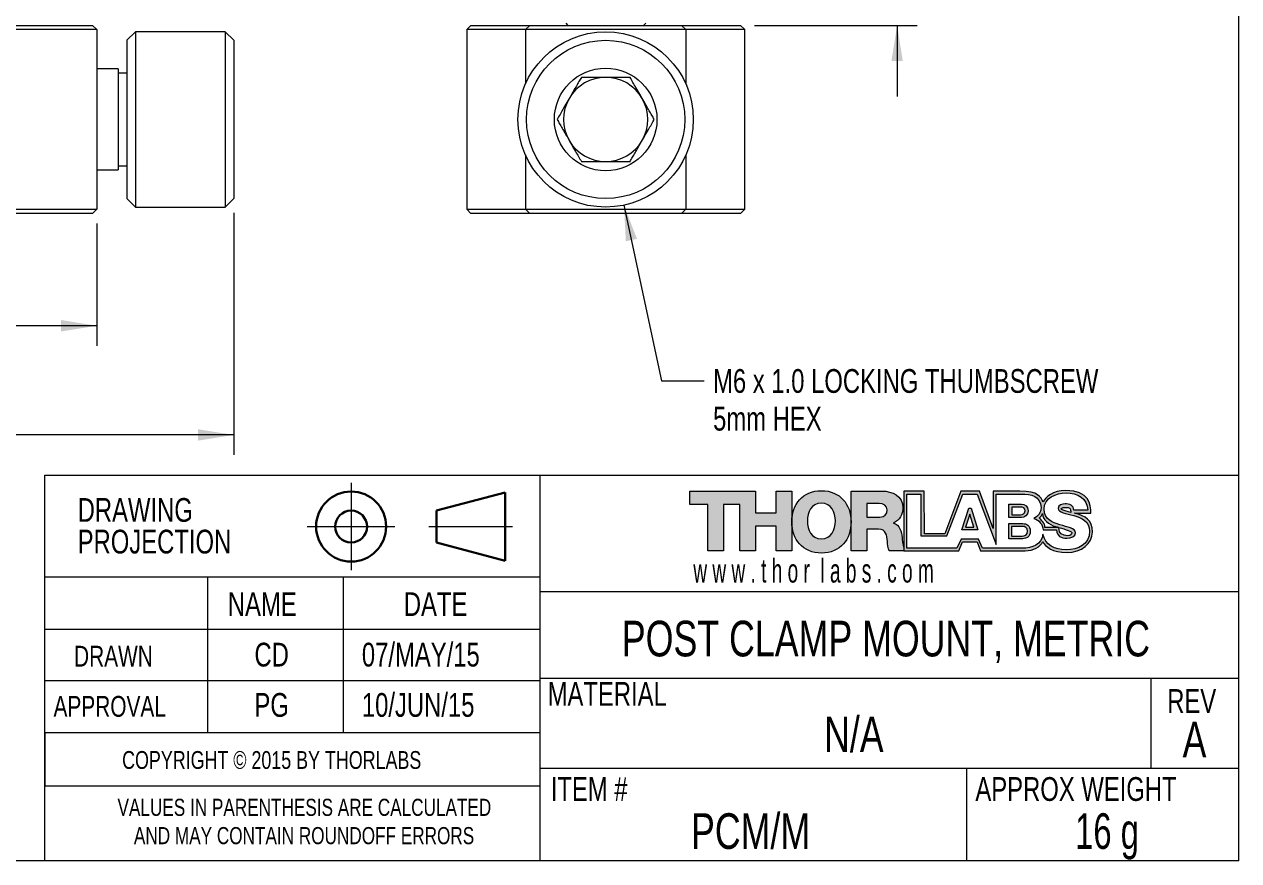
# Model space of a CAD drawing. Header units: millimetres. Extents: x 2 to 278, y 1 to 215.
# Drawn here: x 169.8 to 278, y 0.9 to 75.4 of the extents above; entities that cross this region are included whole.
import ezdxf

# ---------------------------------------------------------------- set-up
doc = ezdxf.new("R2010")
doc.units = ezdxf.units.MM
doc.header["$PDSIZE"] = -1
doc.linetypes.add('CENTERX2', pattern=[20.32, 12.7, -2.54, 2.54, -2.54])
doc.styles.add('SLDTEXTSTYLE0', font='TXT', dxfattribs={"width": 0.75})
doc.styles.add('SLDTEXTSTYLE1', font='TXT', dxfattribs={"width": 0.6})
doc.styles.add('SLDTEXTSTYLE2', font='TXT', dxfattribs={"width": 0.6875})
doc.dimstyles.new('SLDDIMSTYLE0', dxfattribs={"dimtxt": 2.116667, "dimasz": 3.175, "dimexe": 0, "dimexo": 0.0625, "dimgap": 0.529167, "dimtad": 0, "dimtih": 1, "dimtoh": 1, "dimdec": 1, "dimlfac": 0.666667, "dimrnd": 1e-09, "dimzin": 12, "dimdsep": 46, "dimtxsty": 'SLDTEXTSTYLE0', "dimsah": 1, "dimcen": 0.09, "dimadec": 0, "dimazin": 3, "dimtfac": 1, "dimtdec": 1, "dimtmove": 0, "dimatfit": 0, "dimfxl": 1, "dimfrac": 2, "dimtolj": 1, "dimtzin": 12, "dimarcsym": 0})
doc.dimstyles.new('SLDDIMSTYLE1', dxfattribs={"dimtxt": 2.116667, "dimasz": 3.175, "dimexe": 0, "dimexo": 0.0625, "dimgap": 0.529167, "dimtad": 0, "dimtih": 1, "dimtoh": 1, "dimdec": 1, "dimlfac": 0.666667, "dimrnd": 1e-09, "dimzin": 12, "dimdsep": 46, "dimtxsty": 'SLDTEXTSTYLE0', "dimsah": 1, "dimcen": 0.09, "dimadec": 0, "dimazin": 3, "dimtfac": 1, "dimtdec": 1, "dimtofl": 0, "dimtmove": 0, "dimatfit": 3, "dimfxl": 1, "dimfrac": 2, "dimtolj": 1, "dimtzin": 12, "dimarcsym": 0})
doc.dimstyles.new('SLDDIMSTYLE2', dxfattribs={"dimtxt": 2.116667, "dimasz": 3.175, "dimexe": 0, "dimexo": 0.0625, "dimgap": 0.529167, "dimtad": 0, "dimtih": 1, "dimtoh": 1, "dimdec": 1, "dimlfac": 0.666667, "dimrnd": 1e-09, "dimzin": 12, "dimdsep": 46, "dimtxsty": 'SLDTEXTSTYLE0', "dimsah": 1, "dimcen": 0, "dimadec": 0, "dimazin": 3, "dimtfac": 1, "dimtdec": 1, "dimtofl": 0, "dimtmove": 0, "dimatfit": 3, "dimfxl": 1, "dimfrac": 2, "dimtolj": 1, "dimtzin": 12, "dimarcsym": 0})

# ---------------------------------------------------------------- blocks, each defined once
blk = doc.blocks.new('Third Angle Projection Block')
at = {"color": 7, "linetype": 'CENTERX2', "lineweight": 0}
for p, q in [((101.48, 23.81), (101.48, 14.07)), ((96.6, 18.94), (106.35, 18.94)), ((110.14, 18.94), (119.45, 18.94))]:
    blk.add_line(p, q, dxfattribs=at)
at = {"color": 7, "linetype": 'Continuous', "lineweight": 30}
for p, q in [((118.62, 22.75), (111, 20.71)), ((118.62, 15.13), (118.62, 22.75)), ((111, 20.71), (111, 17.17)), ((111, 17.17), (118.62, 15.13))]:
    blk.add_line(p, q, dxfattribs=at)
for radius in [3.9, 1.77]:
    blk.add_circle((101.48, 18.94), radius, dxfattribs=at)
at = {"color": 7, "linetype": 'Continuous', "lineweight": 0}
blk.add_point((101.48, 18.94), dxfattribs=at)
blk = doc.blocks.new('THORLABS LOGO1')
at = {"linetype": 'Continuous'}
blk.add_hatch(color=7, dxfattribs=at).paths.add_polyline_path([(60.91, 42.27), (60.91, 50.05), (66.5, 50.05), (66.5, 28.7), (60.91, 28.7), (60.91, 37.49), (53.56, 37.49), (53.56, 28.7), (47.97, 28.7), (47.97, 45.26), (42.18, 45.26), (42.18, 28.7), (36.6, 28.7), (36.6, 45.26), (30.2, 45.26), (30.2, 50.05), (53.56, 50.05), (53.56, 42.27)], flags=0)
h = blk.add_hatch(color=7, dxfattribs=at)
edge = h.paths.add_edge_path(flags=0)
edge.add_spline(control_points=[(77.07, 27.95), (83.82, 27.96), (87.62, 32.9), (87.61, 39.09), (87.6, 45.28), (83.78, 50.2), (77.03, 50.19)], knot_values=[0, 0, 0, 0, 1, 1, 1, 2, 2, 2, 2], weights=[1, 1, 1, 1, 1, 1, 1], degree=3, periodic=0)
edge.add_spline(control_points=[(77.03, 50.19), (70.31, 50.18), (66.52, 45.27), (66.52, 39.13)], knot_values=[3.002118, 3.002118, 3.002118, 3.002118, 4, 4, 4, 4], weights=[1, 1, 1, 1], degree=3, periodic=0)
edge.add_spline(control_points=[(66.52, 39.13), (66.52, 39.11), (66.52, 39.1), (66.52, 39.09), (66.51, 32.9), (70.31, 27.96), (77.07, 27.95)], knot_values=[2, 2, 2, 2, 2.002118, 2.002118, 2.002118, 3.002118, 3.002118, 3.002118, 3.002118], weights=[1, 1, 1, 1, 1, 1, 1], degree=3, periodic=0)
edge = h.paths.add_edge_path(flags=0)
edge.add_spline(control_points=[(77.03, 33.06), (73.43, 33.06), (72.05, 36.23), (72.05, 39.39)], knot_values=[3, 3, 3, 3, 4, 4, 4, 4], weights=[1, 1, 1, 1], degree=3, periodic=0)
edge.add_spline(control_points=[(72.05, 39.39), (72.05, 42.56), (73.43, 45.73), (77.03, 45.73)], knot_values=[2, 2, 2, 2, 3, 3, 3, 3], weights=[1, 1, 1, 1], degree=3, periodic=0)
edge.add_spline(control_points=[(77.03, 45.73), (80.64, 45.73), (82.02, 42.56), (82.02, 39.39)], knot_values=[1, 1, 1, 1, 2, 2, 2, 2], weights=[1, 1, 1, 1], degree=3, periodic=0)
edge.add_spline(control_points=[(82.02, 39.39), (82.02, 36.23), (80.64, 33.06), (77.03, 33.06)], knot_values=[0, 0, 0, 0, 1, 1, 1, 1], weights=[1, 1, 1, 1], degree=3, periodic=0)
h = blk.add_hatch(color=7, dxfattribs=at)
edge = h.paths.add_edge_path(flags=0)
edge.add_line((87.62, 28.7), (87.62, 50.05))
edge.add_line((87.62, 50.05), (98.55, 50.05))
edge.add_spline(control_points=[(98.55, 50.05), (102.33, 50.05), (106.06, 48.34), (106.06, 44.04)], knot_values=[1, 1, 1, 1, 2, 2, 2, 2], weights=[1, 1, 1, 1], degree=3, periodic=0)
edge.add_spline(control_points=[(106.06, 44.04), (106.06, 41.73), (104.95, 39.55), (102.69, 38.69)], knot_values=[2, 2, 2, 2, 3, 3, 3, 3], weights=[1, 1, 1, 1], degree=3, periodic=0)
edge.add_line((102.69, 38.69), (102.69, 38.63))
edge.add_spline(control_points=[(102.69, 38.63), (104.98, 38.09), (105.64, 35.55), (105.82, 33.51)], knot_values=[4, 4, 4, 4, 5, 5, 5, 5], weights=[1, 1, 1, 1], degree=3, periodic=0)
edge.add_spline(control_points=[(105.82, 33.51), (105.88, 32.85), (106, 30.96), (106.37, 29.72)], knot_values=[5, 5, 5, 5, 5.740443, 5.740443, 5.740443, 5.740443], weights=[1, 1, 1, 1], degree=3, periodic=0)
edge.add_line((106.37, 29.72), (106.37, 28.7))
edge.add_line((106.37, 28.7), (101.19, 28.7))
edge.add_spline(control_points=[(101.19, 28.7), (100.71, 29.42), (100.62, 31.51), (100.56, 32.11)], knot_values=[7, 7, 7, 7, 8, 8, 8, 8], weights=[1, 1, 1, 1], degree=3, periodic=0)
edge.add_spline(control_points=[(100.56, 32.11), (100.41, 34.26), (100.05, 36.47), (97.44, 36.47)], knot_values=[8, 8, 8, 8, 9, 9, 9, 9], weights=[1, 1, 1, 1], degree=3, periodic=0)
edge.add_line((97.44, 36.47), (93.21, 36.47))
edge.add_line((93.21, 36.47), (93.21, 28.7))
edge.add_line((93.21, 28.7), (87.62, 28.7))
edge = h.paths.add_edge_path(flags=0)
edge.add_line((97.65, 45.61), (93.21, 45.61))
edge.add_line((93.21, 45.61), (93.21, 40.8))
edge.add_line((93.21, 40.8), (97.89, 40.8))
edge.add_spline(control_points=[(97.89, 40.8), (99.57, 40.8), (100.47, 41.7), (100.47, 43.31)], knot_values=[1, 1, 1, 1, 2, 2, 2, 2], weights=[1, 1, 1, 1], degree=3, periodic=0)
edge.add_spline(control_points=[(100.47, 43.31), (100.47, 44.9), (99.21, 45.61), (97.65, 45.61)], knot_values=[2, 2, 2, 2, 3, 3, 3, 3], weights=[1, 1, 1, 1], degree=3, periodic=0)
h = blk.add_hatch(color=7, dxfattribs=at)
edge = h.paths.add_edge_path(flags=0)
edge.add_spline(control_points=[(156.02, 46.19), (155.12, 47.9), (154.59, 50.05), (147.73, 50.05)], knot_values=[4, 4, 4, 4, 5, 5, 5, 5], weights=[1, 1, 1, 1], degree=3, periodic=0)
edge.add_line((147.73, 50.05), (138.3, 50.05))
edge.add_line((138.3, 50.05), (138.3, 36.75))
edge.add_line((138.3, 36.75), (133.38, 50.05))
edge.add_line((133.38, 50.05), (126.78, 50.05))
edge.add_line((126.78, 50.05), (121.04, 34.84))
edge.add_line((121.04, 34.84), (113.73, 34.79))
edge.add_line((113.73, 34.79), (113.64, 50.05))
edge.add_line((113.64, 50.05), (106.38, 50.05))
edge.add_line((106.38, 50.05), (106.37, 28.7))
edge.add_line((106.37, 28.7), (126.07, 28.76))
edge.add_line((126.07, 28.76), (127.34, 31.91))
edge.add_line((127.34, 31.91), (132.52, 31.91))
edge.add_line((132.52, 31.91), (133.73, 28.76))
edge.add_line((133.73, 28.76), (149.68, 28.76))
edge.add_spline(control_points=[(149.68, 28.76), (152.52, 28.81), (155.17, 30.16), (155.98, 32.14)], knot_values=[19, 19, 19, 19, 20, 20, 20, 20], weights=[1, 1, 1, 1], degree=3, periodic=0)
edge.add_spline(control_points=[(155.98, 32.14), (156.75, 30.16), (159.42, 28.16), (164.59, 28.16)], knot_values=[20, 20, 20, 20, 21, 21, 21, 21], weights=[1, 1, 1, 1], degree=3, periodic=0)
edge.add_spline(control_points=[(164.59, 28.16), (169.77, 28.16), (173.62, 31.31), (173.62, 35.45)], knot_values=[21, 21, 21, 21, 22, 22, 22, 22], weights=[1, 1, 1, 1], degree=3, periodic=0)
edge.add_spline(control_points=[(173.62, 35.45), (173.62, 39.66), (171.19, 41.16), (167.34, 42.17)], knot_values=[22, 22, 22, 22, 23, 23, 23, 23], weights=[1, 1, 1, 1], degree=3, periodic=0)
edge.add_spline(control_points=[(167.34, 42.17), (167.28, 42.18), (167.24, 42.2), (167.19, 42.21)], knot_values=[0, 0, 0, 0, 1, 1, 1, 1], weights=[1, 1, 1, 1], degree=3, periodic=0)
edge.add_line((167.19, 42.21), (173.07, 42.17))
edge.add_spline(control_points=[(173.07, 42.17), (173.07, 45.27), (172.46, 50.25), (164.19, 50.25)], knot_values=[2, 2, 2, 2, 3, 3, 3, 3], weights=[1, 1, 1, 1], degree=3, periodic=0)
edge.add_spline(control_points=[(164.19, 50.25), (159.36, 50.25), (156.98, 47.9), (156.02, 46.19)], knot_values=[3, 3, 3, 3, 4, 4, 4, 4], weights=[1, 1, 1, 1], degree=3, periodic=0)
edge = h.paths.add_edge_path(flags=0)
edge.add_spline(control_points=[(166.33, 35.1), (166.09, 34.16), (165.4, 33.89), (163.61, 34.38)], knot_values=[4, 4, 4, 4, 5, 5, 5, 5], weights=[1, 1, 1, 1], degree=3, periodic=0)
edge.add_spline(control_points=[(163.61, 34.38), (161.73, 34.9), (161.7, 35.93), (161.7, 37.09)], knot_values=[5, 5, 5, 5, 6, 6, 6, 6], weights=[1, 1, 1, 1], degree=3, periodic=0)
edge.add_spline(control_points=[(161.7, 37.09), (164.07, 36.41), (166.45, 35.6), (166.33, 35.1)], knot_values=[3, 3, 3, 3, 4, 4, 4, 4], weights=[1, 1, 1, 1], degree=3, periodic=0)
edge = h.paths.add_edge_path(flags=0)
edge.add_spline(control_points=[(155.3, 44.17), (155.3, 42.45), (154.27, 41.05), (152.76, 40.3)], knot_values=[17, 17, 17, 17, 18, 18, 18, 18], weights=[1, 1, 1, 1], degree=3, periodic=0)
edge.add_spline(control_points=[(152.76, 40.3), (154.66, 39.75), (155.88, 38.19), (156.06, 36.23)], knot_values=[18, 18, 18, 18, 19, 19, 19, 19], weights=[1, 1, 1, 1], degree=3, periodic=0)
edge.add_line((156.06, 36.23), (160.86, 36.23))
edge.add_spline(control_points=[(160.86, 36.23), (160.97, 33.97), (162.37, 33.25), (164.51, 33.25)], knot_values=[20, 20, 20, 20, 21, 21, 21, 21], weights=[1, 1, 1, 1], degree=3, periodic=0)
edge.add_spline(control_points=[(164.51, 33.25), (166.02, 33.25), (167.59, 33.79), (167.59, 35.21)], knot_values=[21, 21, 21, 21, 22, 22, 22, 22], weights=[1, 1, 1, 1], degree=3, periodic=0)
edge.add_spline(control_points=[(167.59, 35.21), (167.59, 36.91), (164.83, 37.23), (162.05, 38.01)], knot_values=[22, 22, 22, 22, 23, 23, 23, 23], weights=[1, 1, 1, 1], degree=3, periodic=0)
edge.add_spline(control_points=[(162.05, 38.01), (159.29, 38.79), (156.4, 40.03), (156.4, 43.55)], knot_values=[23, 23, 23, 23, 24, 24, 24, 24], weights=[1, 1, 1, 1], degree=3, periodic=0)
edge.add_spline(control_points=[(156.4, 43.55), (156.4, 47.75), (160.64, 49.39), (164.26, 49.39)], knot_values=[24, 24, 24, 24, 25, 25, 25, 25], weights=[1, 1, 1, 1], degree=3, periodic=0)
edge.add_spline(control_points=[(164.26, 49.39), (168.1, 49.39), (171.97, 47.54), (171.99, 43.2)], knot_values=[25, 25, 25, 25, 26, 26, 26, 26], weights=[1, 1, 1, 1], degree=3, periodic=0)
edge.add_line((171.99, 43.2), (166.97, 43.2))
edge.add_spline(control_points=[(166.97, 43.2), (167.05, 44.95), (165.4, 45.52), (163.86, 45.52)], knot_values=[27, 27, 27, 27, 28, 28, 28, 28], weights=[1, 1, 1, 1], degree=3, periodic=0)
edge.add_spline(control_points=[(163.86, 45.52), (162.78, 45.52), (161.43, 45.14), (161.43, 43.88)], knot_values=[28, 28, 28, 28, 29, 29, 29, 29], weights=[1, 1, 1, 1], degree=3, periodic=0)
edge.add_spline(control_points=[(161.43, 43.88), (161.43, 42.4), (164.21, 42.13), (167.02, 41.35)], knot_values=[29, 29, 29, 29, 30, 30, 30, 30], weights=[1, 1, 1, 1], degree=3, periodic=0)
edge.add_spline(control_points=[(167.02, 41.35), (169.8, 40.57), (172.61, 39.27), (172.61, 35.8)], knot_values=[30, 30, 30, 30, 31, 31, 31, 31], weights=[1, 1, 1, 1], degree=3, periodic=0)
edge.add_spline(control_points=[(172.61, 35.8), (172.61, 30.93), (168.45, 29.12), (164.21, 29.12)], knot_values=[31, 31, 31, 31, 32, 32, 32, 32], weights=[1, 1, 1, 1], degree=3, periodic=0)
edge.add_spline(control_points=[(164.21, 29.12), (160.29, 29.12), (156.78, 30.89), (156, 34.65)], knot_values=[0, 0, 0, 0, 1, 1, 1, 1], weights=[1, 1, 1, 1], degree=3, periodic=0)
edge.add_spline(control_points=[(156, 34.65), (155.49, 30.98), (152.35, 29.7), (148.57, 29.7)], knot_values=[1, 1, 1, 1, 2, 2, 2, 2], weights=[1, 1, 1, 1], degree=3, periodic=0)
edge.add_line((148.57, 29.7), (134.47, 29.7))
edge.add_line((134.47, 29.7), (133.03, 32.97))
edge.add_line((133.03, 32.97), (126.8, 32.97))
edge.add_line((126.8, 32.97), (125.34, 29.72))
edge.add_line((125.34, 29.72), (107.51, 29.72))
edge.add_line((107.51, 29.72), (107.51, 48.99))
edge.add_line((107.51, 48.99), (112.53, 48.99))
edge.add_line((112.53, 48.99), (112.53, 34.08))
edge.add_line((112.53, 34.08), (121.78, 34.08))
edge.add_line((121.78, 34.08), (127.39, 48.99))
edge.add_line((127.39, 48.99), (132.5, 48.99))
edge.add_line((132.5, 48.99), (139.3, 31.03))
edge.add_line((139.3, 31.03), (139.3, 48.99))
edge.add_line((139.3, 48.99), (148.33, 48.99))
edge.add_spline(control_points=[(148.33, 48.99), (151.65, 49.04), (155.3, 48.18), (155.3, 44.17)], knot_values=[16, 16, 16, 16, 17, 17, 17, 17], weights=[1, 1, 1, 1], degree=3, periodic=0)
edge = h.paths.add_edge_path(flags=0)
edge.add_line((161.57, 37.13), (156.71, 37.13))
edge.add_spline(control_points=[(156.71, 37.13), (156.71, 38.59), (155.45, 39.85), (154.65, 40.38)], knot_values=[8, 8, 8, 8, 9, 9, 9, 9], weights=[1, 1, 1, 1], degree=3, periodic=0)
edge.add_spline(control_points=[(154.65, 40.38), (155.05, 40.84), (155.65, 41.31), (155.85, 42.11)], knot_values=[9, 9, 9, 9, 10, 10, 10, 10], weights=[1, 1, 1, 1], degree=3, periodic=0)
edge.add_spline(control_points=[(155.85, 42.11), (155.85, 39.85), (157.97, 38.12), (160.63, 37.39)], knot_values=[10, 10, 10, 10, 11, 11, 11, 11], weights=[1, 1, 1, 1], degree=3, periodic=0)
edge.add_spline(control_points=[(160.63, 37.39), (160.94, 37.31), (161.26, 37.22), (161.57, 37.13)], knot_values=[0, 0, 0, 0, 1, 1, 1, 1], weights=[1, 1, 1, 1], degree=3, periodic=0)
edge = h.paths.add_edge_path(flags=0)
edge.add_spline(control_points=[(164.24, 44.24), (165.39, 44.21), (165.75, 43.97), (165.86, 43.28)], knot_values=[2, 2, 2, 2, 3, 3, 3, 3], weights=[1, 1, 1, 1], degree=3, periodic=0)
edge.add_spline(control_points=[(165.86, 43.28), (165.91, 43), (165.91, 42.83), (165.91, 42.47)], knot_values=[3, 3, 3, 3, 4, 4, 4, 4], weights=[1, 1, 1, 1], degree=3, periodic=0)
edge.add_spline(control_points=[(165.91, 42.47), (163.24, 43.15), (162.51, 43.26), (162.51, 43.83)], knot_values=[0, 0, 0, 0, 1, 1, 1, 1], weights=[1, 1, 1, 1], degree=3, periodic=0)
edge.add_spline(control_points=[(162.51, 43.83), (162.51, 44.09), (163.68, 44.26), (164.24, 44.24)], knot_values=[1, 1, 1, 1, 2, 2, 2, 2], weights=[1, 1, 1, 1], degree=3, periodic=0)
h = blk.add_hatch(color=7, dxfattribs=at)
h.paths.add_polyline_path([(127.07, 36.2), (132.81, 36.2), (130.37, 43.91), (129.59, 43.91)], flags=0)
h.paths.add_polyline_path([(128.42, 37.23), (129.93, 41.88), (131.39, 37.23)], flags=0)
h = blk.add_hatch(color=7, dxfattribs=at)
edge = h.paths.add_edge_path(flags=0)
edge.add_line((143.88, 40.69), (143.88, 45.36))
edge.add_line((143.88, 45.36), (148.36, 45.36))
edge.add_spline(control_points=[(148.36, 45.36), (149.57, 45.36), (150.72, 44.78), (150.72, 43.01)], knot_values=[1, 1, 1, 1, 2, 2, 2, 2], weights=[1, 1, 1, 1], degree=3, periodic=0)
edge.add_spline(control_points=[(150.72, 43.01), (150.72, 41.27), (149.35, 40.69), (148.36, 40.69)], knot_values=[2, 2, 2, 2, 3, 3, 3, 3], weights=[1, 1, 1, 1], degree=3, periodic=0)
edge.add_line((148.36, 40.69), (143.88, 40.69))
edge = h.paths.add_edge_path(flags=0)
edge.add_spline(control_points=[(149.63, 42.98), (149.63, 44), (148.83, 44.33), (147.98, 44.33)], knot_values=[3, 3, 3, 3, 4, 4, 4, 4], weights=[1, 1, 1, 1], degree=3, periodic=0)
edge.add_line((147.98, 44.33), (144.86, 44.33))
edge.add_line((144.86, 44.33), (144.86, 41.64))
edge.add_line((144.86, 41.64), (147.98, 41.64))
edge.add_spline(control_points=[(147.98, 41.64), (148.68, 41.64), (149.63, 41.97), (149.63, 42.98)], knot_values=[2, 2, 2, 2, 3, 3, 3, 3], weights=[1, 1, 1, 1], degree=3, periodic=0)
h = blk.add_hatch(color=7, dxfattribs=at)
edge = h.paths.add_edge_path(flags=0)
edge.add_line((143.88, 33.08), (143.88, 38.46))
edge.add_line((143.88, 38.46), (148.85, 38.46))
edge.add_spline(control_points=[(148.85, 38.46), (150.2, 38.46), (151.47, 37.79), (151.47, 35.75)], knot_values=[1, 1, 1, 1, 2, 2, 2, 2], weights=[1, 1, 1, 1], degree=3, periodic=0)
edge.add_spline(control_points=[(151.47, 35.75), (151.47, 33.75), (149.96, 33.08), (148.85, 33.08)], knot_values=[2, 2, 2, 2, 3, 3, 3, 3], weights=[1, 1, 1, 1], degree=3, periodic=0)
edge.add_line((148.85, 33.08), (143.88, 33.08))
edge = h.paths.add_edge_path(flags=0)
edge.add_spline(control_points=[(150.53, 35.71), (150.53, 37.03), (149.58, 37.46), (148.57, 37.46)], knot_values=[3, 3, 3, 3, 4, 4, 4, 4], weights=[1, 1, 1, 1], degree=3, periodic=0)
edge.add_line((148.57, 37.46), (144.84, 37.46))
edge.add_line((144.84, 37.46), (144.84, 34))
edge.add_line((144.84, 34), (148.57, 34))
edge.add_spline(control_points=[(148.57, 34), (149.4, 34), (150.53, 34.43), (150.53, 35.71)], knot_values=[2, 2, 2, 2, 3, 3, 3, 3], weights=[1, 1, 1, 1], degree=3, periodic=0)
at = {"color": 7, "linetype": 'Continuous', "lineweight": 0}
for p, q in [((30.2, 45.26), (30.2, 50.05)), ((30.2, 50.05), (53.56, 50.05)), ((53.56, 50.05), (53.56, 42.27)), ((60.91, 42.27), (60.91, 50.05)), ((60.91, 50.05), (66.5, 50.05)), ((66.5, 50.05), (66.5, 28.7)), ((87.62, 50.05), (98.55, 50.05)), ((87.62, 28.7), (87.62, 50.05)), ((106.38, 50.05), (106.37, 28.7)), ((113.64, 50.05), (106.38, 50.05)), ((107.51, 29.72), (107.51, 48.99)), ((107.51, 48.99), (112.53, 48.99)), ((112.53, 48.99), (112.53, 34.08)), ((113.73, 34.79), (113.64, 50.05)), ((126.78, 50.05), (121.04, 34.84)), ((121.78, 34.08), (127.39, 48.99)), ((133.38, 50.05), (126.78, 50.05)), ((127.39, 48.99), (132.5, 48.99)), ((132.5, 48.99), (139.3, 31.03)), ((138.3, 36.75), (133.38, 50.05)), ((147.73, 50.05), (138.3, 50.05)), ((138.3, 50.05), (138.3, 36.75)), ((139.3, 31.03), (139.3, 48.99)), ((139.3, 48.99), (148.33, 48.99)), ((36.6, 45.26), (30.2, 45.26)), ((36.6, 28.7), (36.6, 45.26)), ((47.97, 45.26), (42.18, 45.26)), ((42.18, 45.26), (42.18, 28.7)), ((47.97, 28.7), (47.97, 45.26)), ((97.65, 45.61), (93.21, 45.61)), ((93.21, 45.61), (93.21, 40.8)), ((127.07, 36.2), (129.59, 43.91)), ((129.59, 43.91), (130.37, 43.91)), ((130.37, 43.91), (132.81, 36.2)), ((143.88, 45.36), (148.36, 45.36)), ((143.88, 40.69), (143.88, 45.36)), ((144.86, 44.33), (144.86, 41.64)), ((147.98, 44.33), (144.86, 44.33)), ((53.56, 42.27), (60.91, 42.27)), ((93.21, 40.8), (97.89, 40.8)), ((129.93, 41.88), (128.42, 37.23)), ((131.39, 37.23), (129.93, 41.88)), ((148.36, 40.69), (143.88, 40.69)), ((144.86, 41.64), (147.98, 41.64)), ((171.99, 43.2), (166.97, 43.2)), ((167.19, 42.21), (173.07, 42.17)), ((60.91, 37.49), (53.56, 37.49)), ((53.56, 37.49), (53.56, 28.7)), ((60.91, 28.7), (60.91, 37.49)), ((97.44, 36.47), (93.21, 36.47)), ((93.21, 36.47), (93.21, 28.7)), ((102.69, 38.69), (102.69, 38.63)), ((121.04, 34.84), (113.73, 34.79)), ((132.81, 36.2), (127.07, 36.2)), ((128.42, 37.23), (131.39, 37.23)), ((143.88, 38.46), (148.85, 38.46)), ((143.88, 33.08), (143.88, 38.46)), ((144.84, 37.46), (144.84, 34)), ((148.57, 37.46), (144.84, 37.46)), ((156.06, 36.23), (160.86, 36.23)), ((161.57, 37.13), (156.71, 37.13)), ((112.53, 34.08), (121.78, 34.08)), ((126.8, 32.97), (125.34, 29.72)), ((126.07, 28.76), (127.34, 31.91)), ((133.03, 32.97), (126.8, 32.97)), ((127.34, 31.91), (132.52, 31.91)), ((132.52, 31.91), (133.73, 28.76)), ((134.47, 29.7), (133.03, 32.97)), ((148.85, 33.08), (143.88, 33.08)), ((144.84, 34), (148.57, 34)), ((42.18, 28.7), (36.6, 28.7)), ((53.56, 28.7), (47.97, 28.7)), ((66.5, 28.7), (60.91, 28.7)), ((93.21, 28.7), (87.62, 28.7)), ((106.37, 28.7), (101.19, 28.7)), ((106.37, 29.72), (106.37, 28.7)), ((106.37, 28.7), (126.07, 28.76)), ((125.34, 29.72), (107.51, 29.72)), ((133.73, 28.76), (149.68, 28.76)), ((148.57, 29.7), (134.47, 29.7))]:
    blk.add_line(p, q, dxfattribs=at)
for points in [[(66.52, 39.13), (66.52, 45.27), (70.31, 50.18), (77.03, 50.19)], [(98.55, 50.05), (102.33, 50.05), (106.06, 48.34), (106.06, 44.04)], [(156.02, 46.19), (155.12, 47.9), (154.59, 50.05), (147.73, 50.05)], [(148.33, 48.99), (151.65, 49.04), (155.3, 48.18), (155.3, 44.17)], [(164.19, 50.25), (159.36, 50.25), (156.98, 47.9), (156.02, 46.19)], [(156.4, 43.55), (156.4, 47.75), (160.64, 49.39), (164.26, 49.39)], [(173.07, 42.17), (173.07, 45.27), (172.46, 50.25), (164.19, 50.25)], [(164.26, 49.39), (168.1, 49.39), (171.97, 47.54), (171.99, 43.2)], [(77.03, 45.73), (73.43, 45.73), (72.05, 42.56), (72.05, 39.39)], [(82.02, 39.39), (82.02, 42.56), (80.64, 45.73), (77.03, 45.73)], [(100.47, 43.31), (100.47, 44.9), (99.21, 45.61), (97.65, 45.61)], [(97.89, 40.8), (99.57, 40.8), (100.47, 41.7), (100.47, 43.31)], [(106.06, 44.04), (106.06, 41.73), (104.95, 39.55), (102.69, 38.69)], [(149.63, 42.98), (149.63, 44), (148.83, 44.33), (147.98, 44.33)], [(148.36, 45.36), (149.57, 45.36), (150.72, 44.78), (150.72, 43.01)], [(155.3, 44.17), (155.3, 42.45), (154.27, 41.05), (152.76, 40.3)], [(162.05, 38.01), (159.29, 38.79), (156.4, 40.03), (156.4, 43.55)], [(163.86, 45.52), (162.78, 45.52), (161.43, 45.14), (161.43, 43.88)], [(161.43, 43.88), (161.43, 42.4), (164.21, 42.13), (167.02, 41.35)], [(162.51, 43.83), (162.51, 44.09), (163.68, 44.26), (164.24, 44.24)], [(165.91, 42.47), (163.24, 43.15), (162.51, 43.26), (162.51, 43.83)], [(166.97, 43.2), (167.05, 44.95), (165.4, 45.52), (163.86, 45.52)], [(164.24, 44.24), (165.39, 44.21), (165.75, 43.97), (165.86, 43.28)], [(72.05, 39.39), (72.05, 36.23), (73.43, 33.06), (77.03, 33.06)], [(77.03, 33.06), (80.64, 33.06), (82.02, 36.23), (82.02, 39.39)], [(147.98, 41.64), (148.68, 41.64), (149.63, 41.97), (149.63, 42.98)], [(150.72, 43.01), (150.72, 41.27), (149.35, 40.69), (148.36, 40.69)], [(152.76, 40.3), (154.66, 39.75), (155.88, 38.19), (156.06, 36.23)], [(154.65, 40.38), (155.05, 40.84), (155.65, 41.31), (155.85, 42.11)], [(156.71, 37.13), (156.71, 38.59), (155.45, 39.85), (154.65, 40.38)], [(155.85, 42.11), (155.85, 39.85), (157.97, 38.12), (160.63, 37.39)], [(165.86, 43.28), (165.91, 43), (165.91, 42.83), (165.91, 42.47)], [(167.02, 41.35), (169.8, 40.57), (172.61, 39.27), (172.61, 35.8)], [(167.34, 42.17), (167.28, 42.18), (167.24, 42.2), (167.19, 42.21)], [(173.62, 35.45), (173.62, 39.66), (171.19, 41.16), (167.34, 42.17)], [(100.56, 32.11), (100.41, 34.26), (100.05, 36.47), (97.44, 36.47)], [(102.69, 38.63), (104.98, 38.09), (105.64, 35.55), (105.82, 33.51)], [(150.53, 35.71), (150.53, 37.03), (149.58, 37.46), (148.57, 37.46)], [(148.57, 34), (149.4, 34), (150.53, 34.43), (150.53, 35.71)], [(156, 34.65), (155.49, 30.98), (152.35, 29.7), (148.57, 29.7)], [(148.85, 38.46), (150.2, 38.46), (151.47, 37.79), (151.47, 35.75)], [(151.47, 35.75), (151.47, 33.75), (149.96, 33.08), (148.85, 33.08)], [(164.21, 29.12), (160.29, 29.12), (156.78, 30.89), (156, 34.65)], [(160.63, 37.39), (160.94, 37.31), (161.26, 37.22), (161.57, 37.13)], [(160.86, 36.23), (160.97, 33.97), (162.37, 33.25), (164.51, 33.25)], [(161.7, 37.09), (164.07, 36.41), (166.45, 35.6), (166.33, 35.1)], [(163.61, 34.38), (161.73, 34.9), (161.7, 35.93), (161.7, 37.09)], [(167.59, 35.21), (167.59, 36.91), (164.83, 37.23), (162.05, 38.01)], [(166.33, 35.1), (166.09, 34.16), (165.4, 33.89), (163.61, 34.38)], [(172.61, 35.8), (172.61, 30.93), (168.45, 29.12), (164.21, 29.12)], [(164.51, 33.25), (166.02, 33.25), (167.59, 33.79), (167.59, 35.21)], [(164.59, 28.16), (169.77, 28.16), (173.62, 31.31), (173.62, 35.45)], [(101.19, 28.7), (100.71, 29.42), (100.62, 31.51), (100.56, 32.11)], [(105.82, 33.51), (105.88, 32.85), (106, 30.96), (106.37, 29.72)], [(149.68, 28.76), (152.52, 28.81), (155.17, 30.16), (155.98, 32.14)], [(155.98, 32.14), (156.75, 30.16), (159.42, 28.16), (164.59, 28.16)]]:
    blk.add_open_spline(points, degree=3, dxfattribs=at)
for points, knots in [([(77.03, 50.19), (83.78, 50.2), (87.6, 45.28), (87.61, 39.09), (87.62, 32.9), (83.82, 27.96), (77.07, 27.95)], [0, 0, 0, 0, 1, 1, 1, 2, 2, 2, 2]), ([(77.07, 27.95), (70.31, 27.96), (66.51, 32.9), (66.52, 39.09), (66.52, 39.1), (66.52, 39.11), (66.52, 39.13)], [2, 2, 2, 2, 3, 3, 3, 3.002118, 3.002118, 3.002118, 3.002118])]:
    blk.add_open_spline(points, degree=3, knots=knots, dxfattribs=at)
blk = doc.blocks.new('SW_NOTE_0')
at = {"color": 0, "linetype": 'Continuous', "lineweight": 0, "char_height": 1.524, "attachment_point": 2, "style": 'SLDTEXTSTYLE0'}
for s, insert in [('VALUES IN PARENTHESIS ARE CALCULATED', (19.91, 1.96)), ('AND MAY CONTAIN ROUNDOFF ERRORS', (19.88, -0.56))]:
    blk.add_mtext(s, dxfattribs=dict(at, insert=insert))
blk = doc.blocks.new('SW_NOTE_1')
at = {"color": 0, "linetype": 'Continuous', "lineweight": 0, "char_height": 2.117, "attachment_point": 1, "style": 'SLDTEXTSTYLE0'}
for s, insert in [('DRAWING', (0, 2.73)), ('PROJECTION', (0, -0.09))]:
    blk.add_mtext(s, dxfattribs=dict(at, insert=insert))
blk = doc.blocks.new('_D_1')
at = {"color": 7, "linetype": 'Continuous', "lineweight": 0}
for p, q in [((123.84, 57.67), (123.84, 46.78)), ((176.25, 57.67), (176.25, 46.78)), ((123.84, 48.56), (142.67, 48.56)), ((145.63, 48.56), (145.2, 48.56)), ((145.2, 48.56), (145.2, 45.19)), ((154.46, 48.56), (154.89, 48.56)), ((154.89, 48.56), (154.89, 45.19)), ((176.25, 48.56), (157.41, 48.56)), ((145.2, 45.19), (145.63, 45.19)), ((154.89, 45.19), (154.46, 45.19))]:
    blk.add_line(p, q, dxfattribs=at)
for points in [[(123.84, 48.56), (127.01, 48.05), (127.01, 49.07)], [(176.25, 48.56), (173.07, 49.07), (173.07, 48.05)]]:
    blk.add_solid(points, dxfattribs=at)
at = {"color": 7, "linetype": 'Continuous', "lineweight": 0, "char_height": 2.117, "attachment_point": 1, "style": 'SLDTEXTSTYLE0'}
for s, insert in [('34.9mm', (144.66, 51.72)), ('1.38in', (146.16, 47.92))]:
    blk.add_mtext(s, dxfattribs=dict(at, insert=insert))
blk = doc.blocks.new('_D_2')
at = {"color": 7, "linetype": 'Continuous', "lineweight": 0}
for p, q in [((188.46, 58.62), (188.46, 37.06)), ((123.84, 57.67), (123.84, 37.06)), ((123.84, 38.83), (148.78, 38.83)), ((151.73, 38.83), (151.3, 38.83)), ((151.3, 38.83), (151.3, 35.47)), ((160.56, 38.83), (160.99, 38.83)), ((160.99, 38.83), (160.99, 35.47)), ((188.46, 38.83), (163.52, 38.83)), ((151.3, 35.47), (151.73, 35.47)), ((160.99, 35.47), (160.56, 35.47))]:
    blk.add_line(p, q, dxfattribs=at)
for points in [[(123.84, 38.83), (127.01, 38.33), (127.01, 39.34)], [(188.46, 38.83), (185.28, 39.34), (185.28, 38.33)]]:
    blk.add_solid(points, dxfattribs=at)
at = {"color": 7, "linetype": 'Continuous', "lineweight": 0, "char_height": 2.117, "attachment_point": 1, "style": 'SLDTEXTSTYLE0'}
for s, insert in [('43.1mm', (150.77, 41.99)), ('1.70in', (152.27, 38.2))]:
    blk.add_mtext(s, dxfattribs=dict(at, insert=insert))
blk = doc.blocks.new('_D_8')
at = {"color": 7, "linetype": 'Continuous', "lineweight": 0}
for p, q in [((223.22, 59.3), (226.55, 43.66)), ((226.55, 43.66), (230.36, 43.66))]:
    blk.add_line(p, q, dxfattribs=at)
blk.add_solid([(223.22, 59.3), (223.39, 56.09), (224.38, 56.3)], dxfattribs=at)
at = {"color": 7, "linetype": 'Continuous', "lineweight": 0, "attachment_point": 1, "style": 'SLDTEXTSTYLE0'}
for s, insert, char_height in [('M6 x 1.0 LOCKING THUMBSCREW', (231.16, 44.7), 2.1167), ('5mm HEX', (231.16, 41.34), 2.117)]:
    blk.add_mtext(s, dxfattribs=dict(at, insert=insert, char_height=char_height))
blk = doc.blocks.new('_D_12')
at = {"color": 7, "linetype": 'Continuous', "lineweight": 0}
for p, q in [((247.56, 94.07), (247.56, 100.42)), ((230.1, 94.07), (249.33, 94.07)), ((234.86, 75.32), (249.33, 75.32)), ((247.56, 75.32), (247.56, 68.97))]:
    blk.add_line(p, q, dxfattribs=at)
for points in [[(247.56, 94.07), (248.06, 97.25), (247.05, 97.25)], [(247.56, 75.32), (247.05, 72.15), (248.06, 72.15)]]:
    blk.add_solid(points, dxfattribs=at)
at = {"color": 7, "linetype": 'Continuous', "lineweight": 0, "attachment_point": 1, "style": 'SLDTEXTSTYLE0'}
for s, insert, char_height in [('VARIABLE HEIGHT', (235.85, 90.79), 2.1167), ('MAXIMUM:', (240.13, 87.43), 2.117), ('24.6mm', (242.17, 84.06), 2.117), ('[0.97in]', (242.69, 80.7), 2.117)]:
    blk.add_mtext(s, dxfattribs=dict(at, insert=insert, char_height=char_height))

msp = doc.modelspace()

# ---------------------------------------------------------------- linework, layer by layer
at = {"color": 7, "linetype": 'Continuous', "lineweight": 0}
for p, q in [((277.99, 0.9), (277.99, 214.65)), ((163.82, 75.32), (171.67, 75.32)), ((171.67, 74.94), (164.05, 74.94)), ((171.67, 75.32), (174.34, 75.32)), ((174.34, 74.94), (171.67, 74.94)), ((174.34, 75.32), (175.87, 75.32)), ((176.25, 74.94), (174.34, 74.94)), ((175.87, 75.32), (176.25, 74.94)), ((176.25, 74.94), (176.25, 58.94)), ((179.7, 74.75), (178.93, 73.99)), ((187.7, 74.75), (179.7, 74.75)), ((179.7, 74.75), (179.7, 59.13)), ((188.46, 73.99), (187.7, 74.75)), ((187.7, 74.75), (187.7, 59.13)), ((209.59, 75.32), (209.21, 74.94)), ((209.21, 74.94), (209.21, 58.94)), ((211.83, 74.94), (209.21, 74.94)), ((209.59, 75.32), (212.13, 75.32)), ((214.45, 74.94), (211.83, 74.94)), ((212.13, 75.32), (214.83, 75.32)), ((214.83, 75.32), (214.45, 74.94)), ((216.35, 74.94), (214.45, 74.94)), ((214.45, 74.94), (214.45, 70.1)), ((214.83, 75.32), (216.35, 75.32)), ((216.35, 75.32), (226.83, 75.32)), ((226.83, 74.94), (216.35, 74.94)), ((218.03, 75.51), (218.22, 75.32)), ((224.96, 75.32), (225.16, 75.51)), ((226.83, 75.32), (228.36, 75.32)), ((228.74, 74.94), (226.83, 74.94)), ((228.74, 74.94), (228.36, 75.32)), ((228.36, 75.32), (231.06, 75.32)), ((228.74, 74.94), (228.74, 70.1)), ((231.36, 74.94), (228.74, 74.94)), ((231.06, 75.32), (233.59, 75.32)), ((233.98, 74.94), (231.36, 74.94)), ((233.98, 74.94), (233.59, 75.32)), ((233.98, 58.94), (233.98, 74.94)), ((178.93, 73.99), (178.93, 59.89)), ((188.46, 73.99), (188.46, 59.89)), ((178.17, 71.44), (176.25, 71.44)), ((178.17, 71.44), (178.17, 62.44)), ((178.93, 71.06), (178.17, 71.06)), ((178.17, 62.82), (178.93, 62.82)), ((214.45, 63.78), (214.45, 58.94)), ((228.74, 63.78), (228.74, 58.94)), ((176.25, 62.44), (178.17, 62.44)), ((178.93, 59.89), (179.7, 59.13)), ((187.7, 59.13), (188.46, 59.89)), ((171.67, 58.56), (163.82, 58.56)), ((164.05, 58.94), (171.67, 58.94)), ((171.67, 58.94), (174.34, 58.94)), ((174.34, 58.56), (171.67, 58.56)), ((174.34, 58.94), (176.25, 58.94)), ((175.87, 58.56), (174.34, 58.56)), ((176.25, 58.94), (175.87, 58.56)), ((179.7, 59.13), (187.7, 59.13)), ((209.21, 58.94), (209.59, 58.56)), ((209.21, 58.94), (211.83, 58.94)), ((212.13, 58.56), (209.59, 58.56)), ((211.83, 58.94), (214.45, 58.94)), ((214.83, 58.56), (212.13, 58.56)), ((214.45, 58.94), (216.35, 58.94)), ((214.45, 58.94), (214.83, 58.56)), ((216.35, 58.56), (214.83, 58.56)), ((216.35, 58.94), (226.83, 58.94)), ((226.83, 58.56), (216.35, 58.56)), ((226.83, 58.94), (228.74, 58.94)), ((228.36, 58.56), (226.83, 58.56)), ((228.36, 58.56), (228.74, 58.94)), ((231.06, 58.56), (228.36, 58.56)), ((228.74, 58.94), (231.36, 58.94)), ((233.59, 58.56), (231.06, 58.56)), ((231.36, 58.94), (233.98, 58.94)), ((233.59, 58.56), (233.98, 58.94)), ((277.99, 35.24), (277.99, 50.03)), ((171.63, 7.56), (171.63, 35.24)), ((171.63, 35.24), (215.74, 35.24)), ((215.74, 35.24), (215.74, 0.9)), ((215.74, 35.24), (277.99, 35.24)), ((171.63, 12.3), (171.63, 26.17)), ((171.63, 0.9), (171.63, 26.17)), ((215.74, 26.17), (171.63, 26.17)), ((186.13, 26.17), (186.13, 12.3)), ((198.21, 26.17), (198.21, 12.3)), ((215.74, 24.89), (277.99, 24.89)), ((215.74, 21.49), (171.63, 21.49)), ((215.74, 16.92), (171.63, 16.92)), ((215.74, 17.16), (277.99, 17.16)), ((270.17, 17.16), (270.17, 9.14)), ((215.74, 12.3), (171.63, 12.3)), ((171.63, 12.3), (171.63, 7.56)), ((215.74, 9.14), (277.99, 9.14)), ((253.75, 9.14), (253.75, 0.9)), ((171.63, 7.56), (215.74, 7.56)), ((277.99, 0.9), (1.58, 0.9))]:
    msp.add_line(p, q, dxfattribs=at)
for radius in [7.81, 7.05, 4.57]:
    msp.add_circle((221.59, 66.94), radius, dxfattribs=at)
for start, end in [(90, 150), (30, 90), (150, 210), (330, 30), (210, 270), (270, 330)]:
    msp.add_arc((221.59, 66.94), 3.75, start, end, dxfattribs=at)
for points, knots in [([(219.43, 70.69), (219.35, 70.56), (219.21, 70.31), (218.98, 69.91), (218.73, 69.49), (218.45, 69), (218.13, 68.44), (217.81, 67.88), (217.52, 67.38), (217.35, 67.09), (217.26, 66.94)], [0, 0, 0, 0, 0.10811, 0.216171, 0.3281, 0.439954, 0.593486, 0.752149, 0.875507, 1, 1, 1, 1]), ([(223.76, 70.69), (223.51, 70.69), (223.11, 70.69), (222.52, 70.69), (222.03, 70.69), (221.52, 70.69), (221, 70.69), (220.49, 70.69), (219.96, 70.69), (219.62, 70.69), (219.43, 70.69)], [0, 0, 0, 0, 0.18315, 0.293726, 0.404587, 0.514941, 0.630244, 0.746109, 0.861702, 1, 1, 1, 1]), ([(225.92, 66.94), (225.85, 67.07), (225.7, 67.32), (225.47, 67.72), (225.23, 68.14), (224.95, 68.63), (224.62, 69.19), (224.3, 69.75), (224.01, 70.25), (223.84, 70.54), (223.76, 70.69)], [0, 0, 0, 0, 0.10811, 0.2161707, 0.3281004, 0.4399543, 0.5934859, 0.7521485, 0.8755067, 1, 1, 1, 1]), ([(217.26, 66.94), (217.34, 66.81), (217.48, 66.56), (217.72, 66.16), (217.96, 65.74), (218.24, 65.25), (218.56, 64.69), (218.88, 64.13), (219.17, 63.63), (219.34, 63.34), (219.43, 63.19)], [0, 0, 0, 0, 0.10811, 0.216171, 0.3281, 0.439954, 0.593486, 0.752149, 0.875507, 1, 1, 1, 1]), ([(223.76, 63.19), (223.83, 63.32), (223.98, 63.57), (224.21, 63.97), (224.45, 64.39), (224.74, 64.88), (225.06, 65.44), (225.38, 66), (225.67, 66.5), (225.84, 66.79), (225.92, 66.94)], [0, 0, 0, 0, 0.10811, 0.216171, 0.3281, 0.439954, 0.593486, 0.752149, 0.875507, 1, 1, 1, 1]), ([(219.43, 63.19), (219.62, 63.19), (219.96, 63.19), (220.49, 63.19), (221, 63.19), (221.52, 63.19), (222.03, 63.19), (222.52, 63.19), (223.11, 63.19), (223.51, 63.19), (223.76, 63.19)], [0, 0, 0, 0, 0.138298, 0.253891, 0.369756, 0.485059, 0.595413, 0.706274, 0.81685, 1, 1, 1, 1])]:
    msp.add_open_spline(points, degree=3, knots=knots, dxfattribs=at)

# ---------------------------------------------------------------- block references
at = {"color": 7, "linetype": 'Continuous'}
for name, p, xscale, yscale, zscale in [('Third Angle Projection Block', (117.73, 15.52), 0.8, 0.8, 0.8), ('THORLABS LOGO1', (221.55, 21.32), 0.25, 0.25, 0.25)]:
    msp.add_blockref(name, p, dxfattribs=dict(at, xscale=xscale, yscale=yscale, zscale=zscale))
at = {"color": 7, "linetype": 'Continuous', "lineweight": 0}
for name, p in [('SW_NOTE_1', (174.55, 30.48)), ('SW_NOTE_0', (174.84, 4.46))]:
    msp.add_blockref(name, p, dxfattribs=at)

# ---------------------------------------------------------------- texts
for s, insert, char_height, attachment_point, style in [('w w w . t h o r  l a b s . c o m', (229.4, 27.8), 2.1167, 1, 'SLDTEXTSTYLE1'), ('NAME', (187.93, 24.82), 2.117, 1, 'SLDTEXTSTYLE0'), ('DATE', (203.61, 24.82), 2.117, 1, 'SLDTEXTSTYLE0'), ('POST CLAMP MOUNT, METRIC', (246.56, 22.28), 3.175, 2, 'SLDTEXTSTYLE0'), ('DRAWN', (174.23, 20.05), 1.852, 1, 'SLDTEXTSTYLE0'), ('CD', (190.3, 20.32), 2.117, 1, 'SLDTEXTSTYLE0'), ('07/MAY/15', (199.87, 20.32), 2.117, 1, 'SLDTEXTSTYLE0'), ('MATERIAL', (216.42, 16.82), 2.117, 1, 'SLDTEXTSTYLE0'), ('APPROVAL', (172.4, 15.58), 1.852, 1, 'SLDTEXTSTYLE0'), ('PG', (190.3, 15.84), 2.117, 1, 'SLDTEXTSTYLE0'), ('10/JUN/15', (199.87, 15.84), 2.117, 1, 'SLDTEXTSTYLE0'), ('REV', (271.62, 16.19), 2.117, 1, 'SLDTEXTSTYLE0'), ('N/A', (243.7, 13.75), 3.175, 2, 'SLDTEXTSTYLE0'), ('A', (274.05, 13.28), 3.17, 2, 'SLDTEXTSTYLE0'), ('COPYRIGHT © 2015 BY THORLABS', (178.51, 10.67), 1.5875, 1, 'SLDTEXTSTYLE0'), ('ITEM #', (216.7, 8.35), 2.117, 1, 'SLDTEXTSTYLE0'), ('APPROX WEIGHT', (254.53, 8.35), 2.1167, 1, 'SLDTEXTSTYLE0'), ('PCM/M', (234.5, 5.13), 3.175, 2, 'SLDTEXTSTYLE0'), ('16 g', (266.26, 5.13), 3.175, 2, 'SLDTEXTSTYLE2')]:
    msp.add_mtext(s, dxfattribs=dict(at, insert=insert, char_height=char_height, attachment_point=attachment_point, style=style))

# ---------------------------------------------------------------- dimensions: what is measured, and where the dimension line sits
dim = msp.add_linear_dim(base=(247.56, 75.32), p1=(228.83, 94.07), p2=(233.59, 75.32), angle=90, text='VARIABLE HEIGHT\\PMAXIMUM:\\P24.6mm\\P[0.97in]', dimstyle='SLDDIMSTYLE0', dxfattribs=at)
dim.commit()
dim.dimension.update_dxf_attribs({"geometry": '_D_12', "text_midpoint": (247.56, 84.7), "dimtype": 160})
dim = msp.add_diameter_dim_2p(p1=(219.97, 74.58), p2=(223.22, 59.3), text='M6 x 1.0 LOCKING THUMBSCREW\\P5mm HEX', dimstyle='SLDDIMSTYLE2', override={"dimpost": '<>'}, dxfattribs=at)
dim.commit()
dim.dimension.update_dxf_attribs({"geometry": '_D_8', "text_midpoint": (253.3, 43.66), "dimtype": 163})
for base, p2, picture, middle in [((188.46, 38.83), (188.46, 59.89), '_D_2', (156.15, 38.83)), ((176.25, 48.56), (176.25, 58.94), '_D_1', (150.04, 48.56))]:
    dim = msp.add_linear_dim(base=base, p1=(123.84, 58.94), p2=p2, dimstyle='SLDDIMSTYLE1', dxfattribs=at)
    dim.commit()
    dim.dimension.update_dxf_attribs({"geometry": picture, "text_midpoint": middle, "dimtype": 160})

doc.saveas('drawing.dxf')
